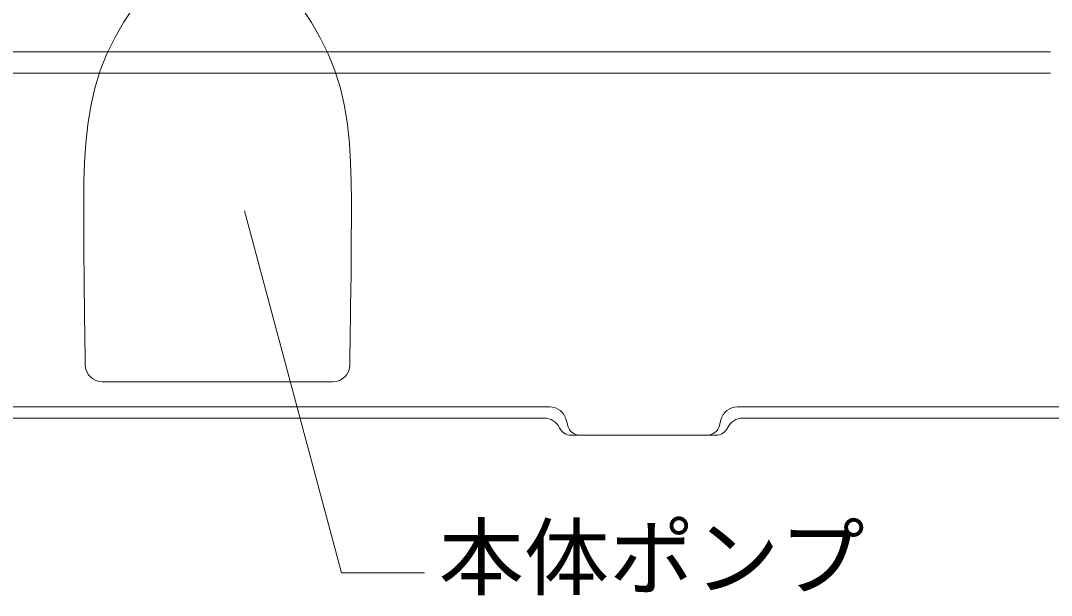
# Model space of a CAD drawing. Units: millimetres, scale not verified. Extents: x -1916 to 1917, y -1364 to 1364.
# Drawn here: x 644.5 to 886.4, y -1024 to -889.1 of the extents above; entities that cross this region are included whole.
import ezdxf
from ezdxf.enums import TextEntityAlignment as Align

# ---------------------------------------------------------------- set-up
doc = ezdxf.new("R2010")
doc.units = ezdxf.units.MM
doc.header["$LTSCALE"] = 10
for name, color, linetype, lineweight in [('0-6_A-7', 7, 'Continuous', 18), ('0-8_A-A', 5, 'Continuous', 18), ('0-9_A-B', 7, 'Continuous', 18)]:
    doc.layers.add(name, color=color, linetype=linetype, lineweight=lineweight)
doc.styles.add('ＭＳ ゴシック', font='')
doc.styles.get('ＭＳ ゴシック').set_extended_font_data('MS Gothic')

msp = doc.modelspace()

# ---------------------------------------------------------------- linework, layer by layer
at = {"layer": '0-6_A-7', "color": 5}
msp.add_lwpolyline([(697.02, -933.71), (719.81, -1018.75), (739.26, -1018.75)], dxfattribs=at)
at = {"layer": '0-8_A-A'}
msp.add_line((717.76, -973.86), (663.65, -973.86), dxfattribs=at)
for points in [[(670.81, -886.22), (668.66, -889.52), (666.61, -893.07), (664.75, -896.83), (663.15, -900.78), (661.88, -904.89), (660.93, -909.13), (660.24, -913.47), (659.77, -917.9), (659.48, -922.37), (659.34, -926.86), (659.29, -931.35), (659.29, -935.8), (659.31, -940.19), (659.34, -944.46), (659.38, -948.55), (659.42, -952.41), (659.46, -955.97), (659.5, -959.19), (659.54, -962), (659.65, -969.92)], [(710.59, -886.22), (712.75, -889.52), (714.8, -893.07), (716.66, -896.83), (718.26, -900.78), (719.53, -904.89), (720.48, -909.13), (721.17, -913.47), (721.64, -917.9), (721.93, -922.37), (722.07, -926.86), (722.12, -931.35), (722.12, -935.8), (722.1, -940.19), (722.07, -944.46), (722.03, -948.55), (721.99, -952.41), (721.95, -955.97), (721.91, -959.19), (721.87, -962), (721.76, -969.92)]]:
    msp.add_lwpolyline(points, dxfattribs=at)
for centre, start, end in [((663.65, -969.86), 180.809, 270), ((717.76, -969.86), 270, 359.191)]:
    msp.add_arc(centre, 4, start, end, dxfattribs=at)
at = {"layer": '0-9_A-B'}
for p, q in [((495.2, -896.41), (886.2, -896.41)), ((494.7, -901.41), (886.2, -901.41)), ((768.68, -979.76), (612.73, -979.76)), ((812.73, -979.76), (938.51, -979.76)), ((614.03, -982.41), (767.38, -982.41)), ((772.56, -982.8), (772.89, -984.13)), ((808.85, -982.8), (808.52, -984.13)), ((937, -982.41), (814.03, -982.41)), ((807.71, -986.41), (773.7, -986.41))]:
    msp.add_line(p, q, dxfattribs=at)
for centre, radius, start, end in [((768.67, -983.77), 4, 13.93, 89.915), ((812.74, -983.77), 4, 90.085, 166.07), ((767.38, -986.4), 4, 25.335, 89.998), ((773.7, -983.41), 3, 205.356, 270.014), ((775.8, -983.41), 3, 193.93, 270), ((805.61, -983.41), 3, 270, 346.07), ((807.71, -983.41), 3, 269.986, 334.643), ((814.03, -986.4), 4, 90.003, 154.666)]:
    msp.add_arc(centre, radius, start, end, dxfattribs=at)

# ---------------------------------------------------------------- texts
at = {"layer": '0-6_A-7', "style": 'ＭＳ ゴシック'}
msp.add_text('本体ポンプ', height=14.66, dxfattribs=at).set_placement((742.62, -1026.82), align=Align.BOTTOM_LEFT)

doc.saveas('drawing.dxf')
